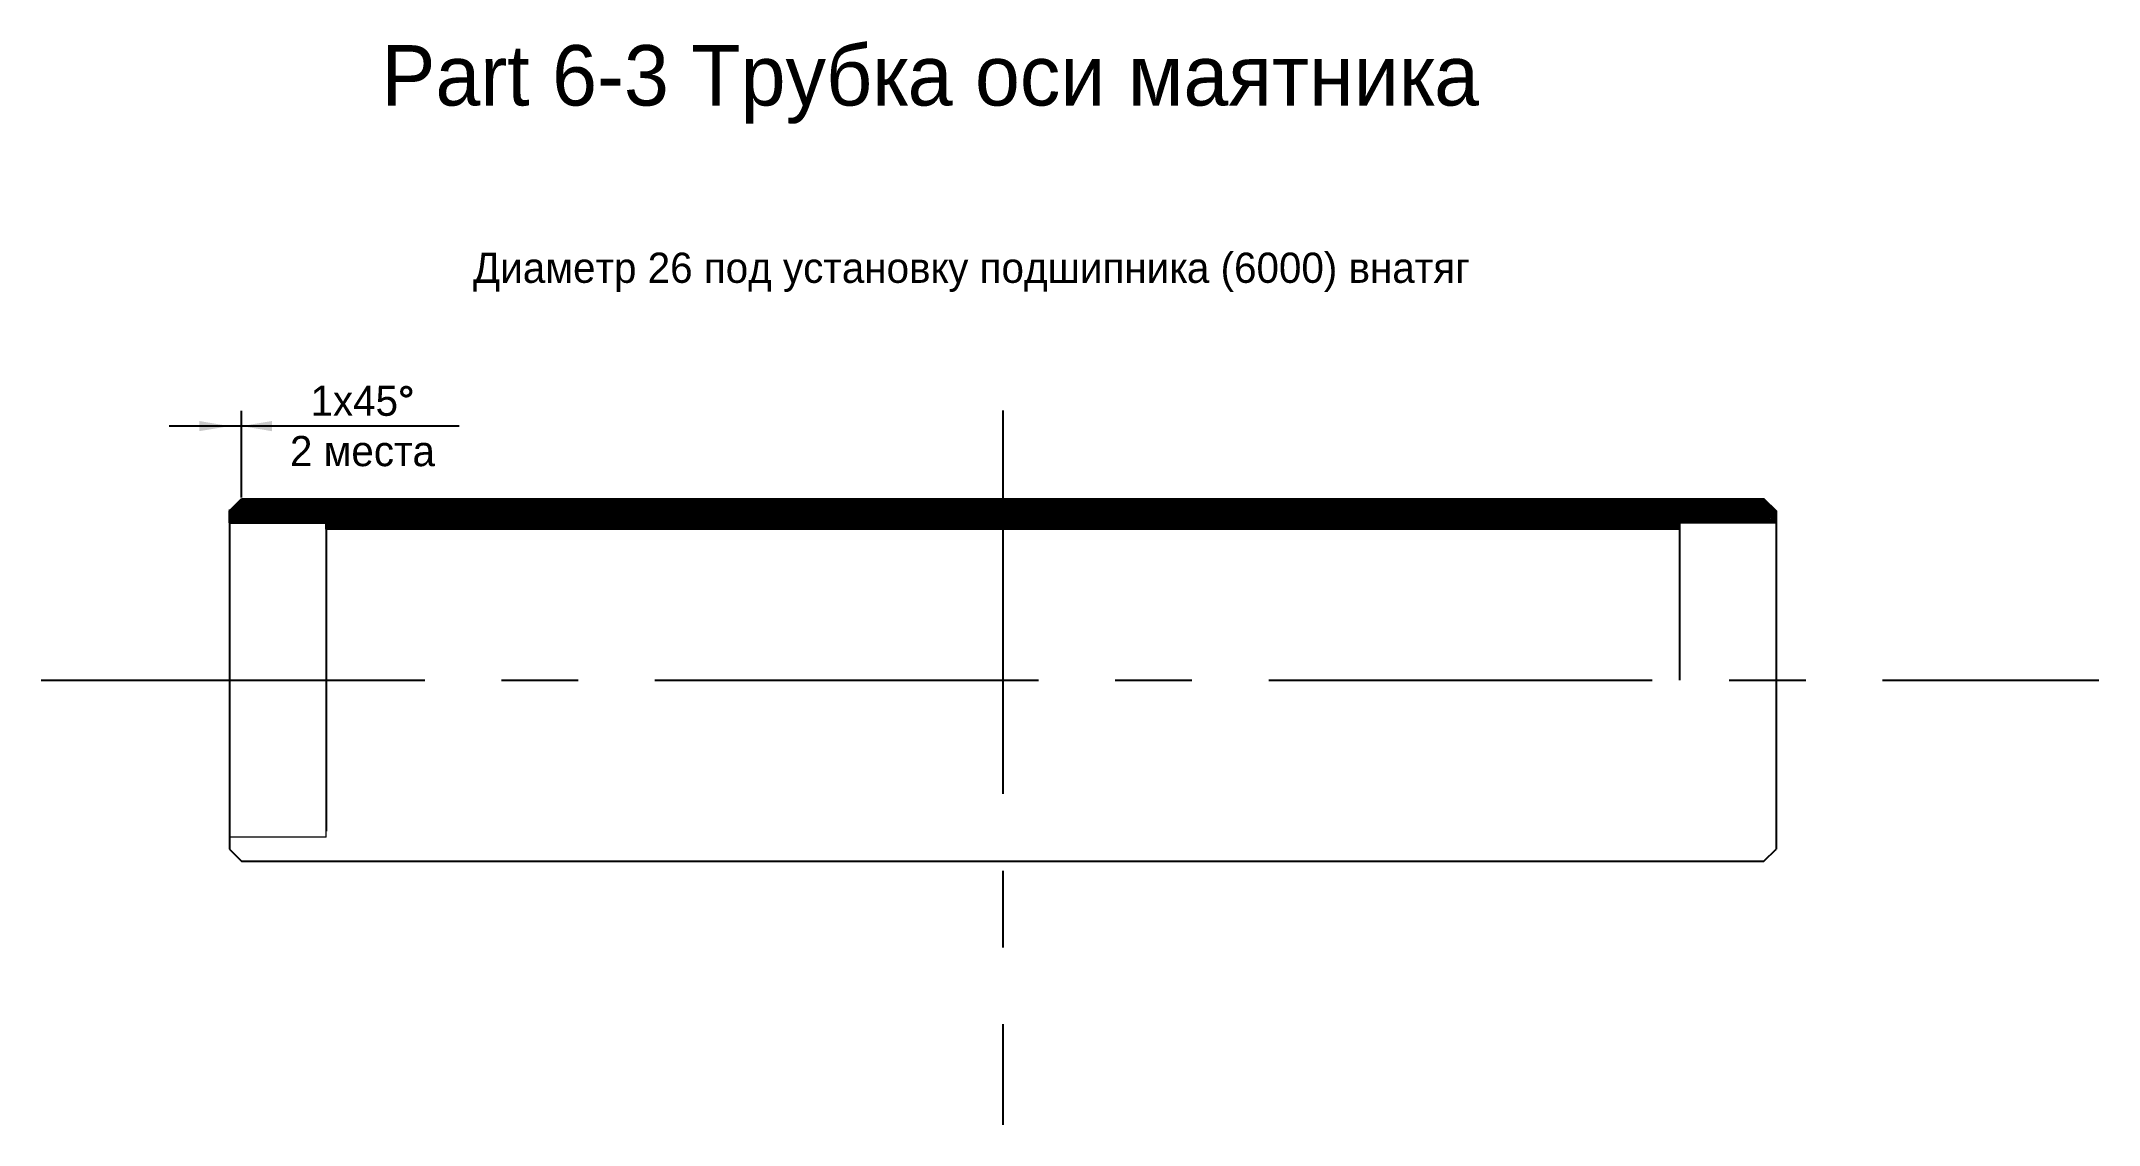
# Model space of a CAD drawing. Header units: millimetres. Extents: x -24 to 147, y -16 to 74.
import ezdxf

# ---------------------------------------------------------------- set-up
doc = ezdxf.new("R2010")
doc.units = ezdxf.units.MM
doc.linetypes.add('ACAD_ISO02W100', pattern=[15, 12, -3])
doc.linetypes.add('CENTER', pattern=[50.8, 31.75, -6.35, 6.35, -6.35])
doc.layers.get('0').update_dxf_attribs({"lineweight": 25, "true_color": 0xffffff})
doc.layers.add('Axis', color=7, linetype='CENTER', true_color=0xffffff)
doc.layers.add('Main', color=7, linetype='Continuous', lineweight=25, true_color=0x000000)
doc.layers.add('Unvisible', color=7, linetype='ACAD_ISO02W100', lineweight=5, true_color=0x000000)
doc.styles.add('textstyle0', font='')
doc.styles.add('textstyle1', font='')
doc.styles.add('textstyle2', font='')
doc.styles.get('textstyle0').set_extended_font_data('Cyrillic_II')
doc.styles.get('textstyle1').set_extended_font_data('Cyrillic_II')
doc.styles.get('textstyle2').set_extended_font_data('Cyrillic_II')

# ---------------------------------------------------------------- blocks, each defined once
blk = doc.blocks.new('ВтулкаМаятника')
h = blk.add_hatch()
h.set_pattern_fill('ANSI31', color=256, scale=0.5, style=0)
h.set_pattern_definition([(45, (0, 0), (-0.08838835, 0.08838835), [])])
h.paths.add_polyline_path([(-7, 14.98), (119, 14.98), (120, 13.98), (120, 12.98), (112, 12.98), (112, 12.48), (0, 12.48), (0, 12.98), (-8, 12.98), (-8, 13.98)])
for p, q in [((-7, 15.1), (-7, 22.25)), ((11, 21), (-13, 21)), ((-8, 14.1), (-8, 13.98)), ((-8, 12.98), (-0.49, 12.98)), ((-0.49, 12.98), (0, 12.98)), ((0, -0.02), (0, -12.52)), ((120, -14.15), (120, -14.15))]:
    blk.add_line(p, q)
blk.add_lwpolyline([(-7, 14.98), (119, 14.98), (120, 13.98), (120, 12.98), (112, 12.98), (112, 12.48), (0, 12.48), (0, 12.98), (-8, 12.98), (-8, 13.98), (-7, 14.98)])
for points in [[(-8, 21), (-10.5, 20.58), (-10.5, 21.42)], [(-7, 21), (-4.5, 21.42), (-4.5, 20.58)]]:
    blk.add_solid(points)
at = {"layer": 'Axis'}
for p, q in [((56, 22.3), (56, -36.84)), ((-23.59, -0.02), (146.72, -0.02))]:
    blk.add_line(p, q, dxfattribs=at)
at = {"layer": 'Main'}
for p, q in [((-8, 13.98), (-7, 14.98)), ((-8, 13.98), (-8, -14.02)), ((-7, 14.98), (119, 14.98)), ((119, 14.98), (120, 13.98)), ((120, 13.98), (120, -14.02)), ((0, 12.98), (-8, 12.98)), ((0, 12.48), (0, 12.98)), ((0, 12.48), (0, -0.02)), ((112, 12.48), (0, 12.48)), ((120, 12.98), (112, 12.98)), ((112, 12.98), (112, 12.48)), ((112, 12.98), (112, -0.02)), ((-8, -14.02), (-7, -15.02)), ((-7, -15.02), (119, -15.02)), ((119, -15.02), (120, -14.02))]:
    blk.add_line(p, q, dxfattribs=at)
at = {"layer": 'Unvisible'}
for q in [(0, -0.02), (-8, -13.02)]:
    blk.add_line((0, -13.02), q, dxfattribs=at)
at = {"char_height": 2.5}
for s, insert, attachment_point, style in [('Диаметр 26 под установку подшипника (6000) внатяг', (12.14, 33.73), 4, 'textstyle2'), ('1x45\\FStandard|c0;%%d\\FCyrillic_II|c0;\\P2 места', (3, 21), 5, 'textstyle1')]:
    blk.add_mtext(s, dxfattribs=dict(at, insert=insert, attachment_point=attachment_point, style=style))

msp = doc.modelspace()

# ---------------------------------------------------------------- linework, layer by layer
msp.add_lwpolyline([(-8, 7.7), (-8, 7.7), (-8, 7.7), (-8, 7.7)], close=True)
msp.add_lwpolyline([(-8, 7.7), (-8, 7.7), (-8, 7.7), (-8, 7.7)], close=True)

# ---------------------------------------------------------------- block references
msp.add_blockref('ВтулкаМаятника', (0, 20.72))

# ---------------------------------------------------------------- texts
at = {"insert": (50, 70), "char_height": 2.5, "attachment_point": 5, "style": 'textstyle0'}
msp.add_mtext('\\H5;Part 6-3 Трубка оси маятника', dxfattribs=at)

doc.saveas('drawing.dxf')
